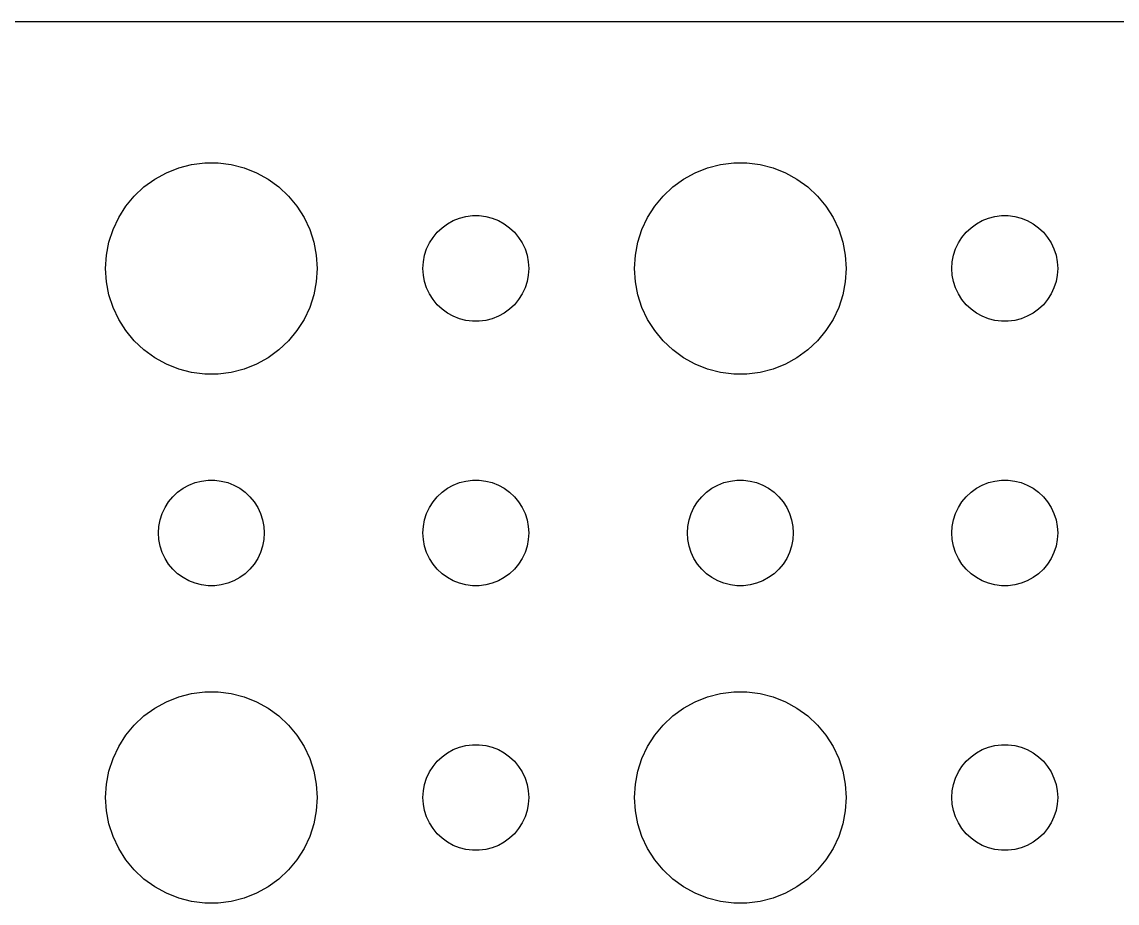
# Model space of a CAD drawing. Header units: metres. Extents: x -134 to 134, y 518 to 1078.
# Drawn here: x -102.87 to -71.81, y 825.01 to 849.99 of the extents above; entities that cross this region are included whole.
import ezdxf

# ---------------------------------------------------------------- set-up
doc = ezdxf.new("R2010")
doc.units = ezdxf.units.M

msp = doc.modelspace()

# ---------------------------------------------------------------- linework, layer by layer
for p, q in [((129.814, 849.99), (-129.814, 849.99)), ((-99.1075, 845.533), (-98.7773, 845.714)), ((-98.7773, 845.714), (-98.427, 845.853)), ((-98.427, 845.853), (-98.0621, 845.947)), ((-98.0621, 845.947), (-97.6884, 845.994)), ((-97.6884, 845.994), (-97.3116, 845.994)), ((-97.3116, 845.994), (-96.9379, 845.947)), ((-96.9379, 845.947), (-96.573, 845.853)), ((-96.573, 845.853), (-96.2227, 845.714)), ((-96.2227, 845.714), (-95.8925, 845.533)), ((-84.1075, 845.533), (-83.7773, 845.714)), ((-83.7773, 845.714), (-83.427, 845.853)), ((-83.427, 845.853), (-83.0621, 845.947)), ((-83.0621, 845.947), (-82.6884, 845.994)), ((-82.6884, 845.994), (-82.3116, 845.994)), ((-82.3116, 845.994), (-81.9379, 845.947)), ((-81.9379, 845.947), (-81.573, 845.853)), ((-81.573, 845.853), (-81.2227, 845.714)), ((-81.2227, 845.714), (-80.8925, 845.533)), ((-99.4123, 845.312), (-99.1075, 845.533)), ((-95.8925, 845.533), (-95.5877, 845.312)), ((-84.4123, 845.312), (-84.1075, 845.533)), ((-80.8925, 845.533), (-80.5877, 845.312)), ((-99.6869, 845.054), (-99.4123, 845.312)), ((-95.5877, 845.312), (-95.3131, 845.054)), ((-84.6869, 845.054), (-84.4123, 845.312)), ((-80.5877, 845.312), (-80.3131, 845.054)), ((-99.927, 844.763), (-99.6869, 845.054)), ((-95.3131, 845.054), (-95.073, 844.763)), ((-84.927, 844.763), (-84.6869, 845.054)), ((-80.3131, 845.054), (-80.073, 844.763)), ((-100.129, 844.445), (-99.927, 844.763)), ((-95.073, 844.763), (-94.8711, 844.445)), ((-90.4635, 844.427), (-90.2811, 844.473)), ((-90.2811, 844.473), (-90.0942, 844.497)), ((-90.0942, 844.497), (-89.9058, 844.497)), ((-89.9058, 844.497), (-89.7189, 844.473)), ((-89.7189, 844.473), (-89.5365, 844.427)), ((-85.1289, 844.445), (-84.927, 844.763)), ((-80.073, 844.763), (-79.8711, 844.445)), ((-75.4635, 844.427), (-75.2811, 844.473)), ((-75.2811, 844.473), (-75.0942, 844.497)), ((-75.0942, 844.497), (-74.9058, 844.497)), ((-74.9058, 844.497), (-74.7189, 844.473)), ((-74.7189, 844.473), (-74.5365, 844.427)), ((-100.289, 844.104), (-100.129, 844.445)), ((-94.8711, 844.445), (-94.7107, 844.104)), ((-90.9561, 844.156), (-90.8037, 844.266)), ((-90.8037, 844.266), (-90.6387, 844.357)), ((-90.6387, 844.357), (-90.4635, 844.427)), ((-89.5365, 844.427), (-89.3613, 844.357)), ((-89.3613, 844.357), (-89.1963, 844.266)), ((-89.1963, 844.266), (-89.0439, 844.156)), ((-85.2893, 844.104), (-85.1289, 844.445)), ((-79.8711, 844.445), (-79.7107, 844.104)), ((-75.9561, 844.156), (-75.8037, 844.266)), ((-75.8037, 844.266), (-75.6387, 844.357)), ((-75.6387, 844.357), (-75.4635, 844.427)), ((-74.5365, 844.427), (-74.3613, 844.357)), ((-74.3613, 844.357), (-74.1963, 844.266)), ((-74.1963, 844.266), (-74.0439, 844.156)), ((-100.406, 843.746), (-100.289, 844.104)), ((-94.7107, 844.104), (-94.5943, 843.746)), ((-91.3145, 843.723), (-91.2135, 843.882)), ((-91.2135, 843.882), (-91.0934, 844.027)), ((-91.0934, 844.027), (-90.9561, 844.156)), ((-89.0439, 844.156), (-88.9065, 844.027)), ((-88.9065, 844.027), (-88.7865, 843.882)), ((-88.7865, 843.882), (-88.6855, 843.723)), ((-85.4057, 843.746), (-85.2893, 844.104)), ((-79.7107, 844.104), (-79.5943, 843.746)), ((-76.3145, 843.723), (-76.2135, 843.882)), ((-76.2135, 843.882), (-76.0934, 844.027)), ((-76.0934, 844.027), (-75.9561, 844.156)), ((-74.0439, 844.156), (-73.9065, 844.027)), ((-73.9065, 844.027), (-73.7865, 843.882)), ((-73.7865, 843.882), (-73.6855, 843.723)), ((-100.476, 843.376), (-100.406, 843.746)), ((-94.5943, 843.746), (-94.5237, 843.376)), ((-91.4529, 843.373), (-91.3947, 843.552)), ((-91.3947, 843.552), (-91.3145, 843.723)), ((-88.6855, 843.723), (-88.6053, 843.552)), ((-88.6053, 843.552), (-88.5471, 843.373)), ((-85.4763, 843.376), (-85.4057, 843.746)), ((-79.5943, 843.746), (-79.5237, 843.376)), ((-76.4529, 843.373), (-76.3947, 843.552)), ((-76.3947, 843.552), (-76.3145, 843.723)), ((-73.6855, 843.723), (-73.6053, 843.552)), ((-73.6053, 843.552), (-73.5471, 843.373)), ((-100.5, 843), (-100.476, 843.376)), ((-94.5237, 843.376), (-94.5, 843)), ((-91.4882, 843.188), (-91.4529, 843.373)), ((-88.5471, 843.373), (-88.5118, 843.188)), ((-85.5, 843), (-85.4763, 843.376)), ((-79.5237, 843.376), (-79.5, 843)), ((-76.4882, 843.188), (-76.4529, 843.373)), ((-73.5471, 843.373), (-73.5118, 843.188)), ((-100.476, 842.624), (-100.5, 843)), ((-94.5, 843), (-94.5237, 842.624)), ((-91.5, 843), (-91.4882, 843.188)), ((-91.4882, 842.812), (-91.5, 843)), ((-88.5118, 843.188), (-88.5, 843)), ((-88.5, 843), (-88.5118, 842.812)), ((-85.4763, 842.624), (-85.5, 843)), ((-79.5, 843), (-79.5237, 842.624)), ((-76.5, 843), (-76.4882, 843.188)), ((-76.4882, 842.812), (-76.5, 843)), ((-73.5118, 843.188), (-73.5, 843)), ((-73.5, 843), (-73.5118, 842.812)), ((-100.406, 842.254), (-100.476, 842.624)), ((-94.5237, 842.624), (-94.5943, 842.254)), ((-91.4529, 842.627), (-91.4882, 842.812)), ((-91.3947, 842.448), (-91.4529, 842.627)), ((-88.5471, 842.627), (-88.6053, 842.448)), ((-88.5118, 842.812), (-88.5471, 842.627)), ((-85.4057, 842.254), (-85.4763, 842.624)), ((-79.5237, 842.624), (-79.5943, 842.254)), ((-76.4529, 842.627), (-76.4882, 842.812)), ((-76.3947, 842.448), (-76.4529, 842.627)), ((-73.5471, 842.627), (-73.6053, 842.448)), ((-73.5118, 842.812), (-73.5471, 842.627)), ((-91.3145, 842.277), (-91.3947, 842.448)), ((-88.6053, 842.448), (-88.6855, 842.277)), ((-76.3145, 842.277), (-76.3947, 842.448)), ((-73.6053, 842.448), (-73.6855, 842.277)), ((-100.289, 841.896), (-100.406, 842.254)), ((-94.5943, 842.254), (-94.7107, 841.896)), ((-91.2135, 842.118), (-91.3145, 842.277)), ((-91.0934, 841.973), (-91.2135, 842.118)), ((-88.7865, 842.118), (-88.9065, 841.973)), ((-88.6855, 842.277), (-88.7865, 842.118)), ((-85.2893, 841.896), (-85.4057, 842.254)), ((-79.5943, 842.254), (-79.7107, 841.896)), ((-76.2135, 842.118), (-76.3145, 842.277)), ((-76.0934, 841.973), (-76.2135, 842.118)), ((-73.7865, 842.118), (-73.9065, 841.973)), ((-73.6855, 842.277), (-73.7865, 842.118)), ((-100.129, 841.555), (-100.289, 841.896)), ((-94.7107, 841.896), (-94.8711, 841.555)), ((-90.9561, 841.844), (-91.0934, 841.973)), ((-90.8037, 841.734), (-90.9561, 841.844)), ((-90.6387, 841.643), (-90.8037, 841.734)), ((-89.1963, 841.734), (-89.3613, 841.643)), ((-89.0439, 841.844), (-89.1963, 841.734)), ((-88.9065, 841.973), (-89.0439, 841.844)), ((-85.1289, 841.555), (-85.2893, 841.896)), ((-79.7107, 841.896), (-79.8711, 841.555)), ((-75.9561, 841.844), (-76.0934, 841.973)), ((-75.8037, 841.734), (-75.9561, 841.844)), ((-75.6387, 841.643), (-75.8037, 841.734)), ((-74.1963, 841.734), (-74.3613, 841.643)), ((-74.0439, 841.844), (-74.1963, 841.734)), ((-73.9065, 841.973), (-74.0439, 841.844)), ((-99.927, 841.237), (-100.129, 841.555)), ((-94.8711, 841.555), (-95.073, 841.237)), ((-90.4635, 841.573), (-90.6387, 841.643)), ((-90.2811, 841.527), (-90.4635, 841.573)), ((-90.0942, 841.503), (-90.2811, 841.527)), ((-89.9058, 841.503), (-90.0942, 841.503)), ((-89.7189, 841.527), (-89.9058, 841.503)), ((-89.5365, 841.573), (-89.7189, 841.527)), ((-89.3613, 841.643), (-89.5365, 841.573)), ((-84.927, 841.237), (-85.1289, 841.555)), ((-79.8711, 841.555), (-80.073, 841.237)), ((-75.4635, 841.573), (-75.6387, 841.643)), ((-75.2811, 841.527), (-75.4635, 841.573)), ((-75.0942, 841.503), (-75.2811, 841.527)), ((-74.9058, 841.503), (-75.0942, 841.503)), ((-74.7189, 841.527), (-74.9058, 841.503)), ((-74.5365, 841.573), (-74.7189, 841.527)), ((-74.3613, 841.643), (-74.5365, 841.573)), ((-99.6869, 840.946), (-99.927, 841.237)), ((-95.073, 841.237), (-95.3131, 840.946)), ((-84.6869, 840.946), (-84.927, 841.237)), ((-80.073, 841.237), (-80.3131, 840.946)), ((-99.4123, 840.688), (-99.6869, 840.946)), ((-95.3131, 840.946), (-95.5877, 840.688)), ((-84.4123, 840.688), (-84.6869, 840.946)), ((-80.3131, 840.946), (-80.5877, 840.688)), ((-99.1075, 840.467), (-99.4123, 840.688)), ((-98.7773, 840.286), (-99.1075, 840.467)), ((-95.8925, 840.467), (-96.2227, 840.286)), ((-95.5877, 840.688), (-95.8925, 840.467)), ((-84.1075, 840.467), (-84.4123, 840.688)), ((-83.7773, 840.286), (-84.1075, 840.467)), ((-80.8925, 840.467), (-81.2227, 840.286)), ((-80.5877, 840.688), (-80.8925, 840.467)), ((-98.427, 840.147), (-98.7773, 840.286)), ((-98.0621, 840.053), (-98.427, 840.147)), ((-96.573, 840.147), (-96.9379, 840.053)), ((-96.2227, 840.286), (-96.573, 840.147)), ((-83.427, 840.147), (-83.7773, 840.286)), ((-83.0621, 840.053), (-83.427, 840.147)), ((-81.573, 840.147), (-81.9379, 840.053)), ((-81.2227, 840.286), (-81.573, 840.147)), ((-97.6884, 840.006), (-98.0621, 840.053)), ((-97.3116, 840.006), (-97.6884, 840.006)), ((-96.9379, 840.053), (-97.3116, 840.006)), ((-82.6884, 840.006), (-83.0621, 840.053)), ((-82.3116, 840.006), (-82.6884, 840.006)), ((-81.9379, 840.053), (-82.3116, 840.006)), ((-98.4561, 836.656), (-98.3037, 836.766)), ((-98.3037, 836.766), (-98.1387, 836.857)), ((-98.1387, 836.857), (-97.9635, 836.927)), ((-97.9635, 836.927), (-97.7811, 836.973)), ((-97.7811, 836.973), (-97.5942, 836.997)), ((-97.5942, 836.997), (-97.4058, 836.997)), ((-97.4058, 836.997), (-97.2189, 836.973)), ((-97.2189, 836.973), (-97.0365, 836.927)), ((-97.0365, 836.927), (-96.8613, 836.857)), ((-96.8613, 836.857), (-96.6963, 836.766)), ((-96.6963, 836.766), (-96.5439, 836.656)), ((-90.9561, 836.656), (-90.8037, 836.766)), ((-90.8037, 836.766), (-90.6387, 836.857)), ((-90.6387, 836.857), (-90.4635, 836.927)), ((-90.4635, 836.927), (-90.2811, 836.973)), ((-90.2811, 836.973), (-90.0942, 836.997)), ((-90.0942, 836.997), (-89.9058, 836.997)), ((-89.9058, 836.997), (-89.7189, 836.973)), ((-89.7189, 836.973), (-89.5365, 836.927)), ((-89.5365, 836.927), (-89.3613, 836.857)), ((-89.3613, 836.857), (-89.1963, 836.766)), ((-89.1963, 836.766), (-89.0439, 836.656)), ((-83.4561, 836.656), (-83.3037, 836.766)), ((-83.3037, 836.766), (-83.1387, 836.857)), ((-83.1387, 836.857), (-82.9635, 836.927)), ((-82.9635, 836.927), (-82.7811, 836.973)), ((-82.7811, 836.973), (-82.5942, 836.997)), ((-82.5942, 836.997), (-82.4058, 836.997)), ((-82.4058, 836.997), (-82.2189, 836.973)), ((-82.2189, 836.973), (-82.0365, 836.927)), ((-82.0365, 836.927), (-81.8613, 836.857)), ((-81.8613, 836.857), (-81.6963, 836.766)), ((-81.6963, 836.766), (-81.5439, 836.656)), ((-75.9561, 836.656), (-75.8037, 836.766)), ((-75.8037, 836.766), (-75.6387, 836.857)), ((-75.6387, 836.857), (-75.4635, 836.927)), ((-75.4635, 836.927), (-75.2811, 836.973)), ((-75.2811, 836.973), (-75.0942, 836.997)), ((-75.0942, 836.997), (-74.9058, 836.997)), ((-74.9058, 836.997), (-74.7189, 836.973)), ((-74.7189, 836.973), (-74.5365, 836.927)), ((-74.5365, 836.927), (-74.3613, 836.857)), ((-74.3613, 836.857), (-74.1963, 836.766)), ((-74.1963, 836.766), (-74.0439, 836.656)), ((-98.7135, 836.382), (-98.5934, 836.527)), ((-98.5934, 836.527), (-98.4561, 836.656)), ((-96.5439, 836.656), (-96.4065, 836.527)), ((-96.4065, 836.527), (-96.2865, 836.382)), ((-91.2135, 836.382), (-91.0934, 836.527)), ((-91.0934, 836.527), (-90.9561, 836.656)), ((-89.0439, 836.656), (-88.9065, 836.527)), ((-88.9065, 836.527), (-88.7865, 836.382)), ((-83.7135, 836.382), (-83.5934, 836.527)), ((-83.5934, 836.527), (-83.4561, 836.656)), ((-81.5439, 836.656), (-81.4065, 836.527)), ((-81.4065, 836.527), (-81.2865, 836.382)), ((-76.2135, 836.382), (-76.0934, 836.527)), ((-76.0934, 836.527), (-75.9561, 836.656)), ((-74.0439, 836.656), (-73.9065, 836.527)), ((-73.9065, 836.527), (-73.7865, 836.382)), ((-98.8947, 836.052), (-98.8145, 836.223)), ((-98.8145, 836.223), (-98.7135, 836.382)), ((-96.2865, 836.382), (-96.1855, 836.223)), ((-96.1855, 836.223), (-96.1053, 836.052)), ((-91.3947, 836.052), (-91.3145, 836.223)), ((-91.3145, 836.223), (-91.2135, 836.382)), ((-88.7865, 836.382), (-88.6855, 836.223)), ((-88.6855, 836.223), (-88.6053, 836.052)), ((-83.8947, 836.052), (-83.8145, 836.223)), ((-83.8145, 836.223), (-83.7135, 836.382)), ((-81.2865, 836.382), (-81.1855, 836.223)), ((-81.1855, 836.223), (-81.1053, 836.052)), ((-76.3947, 836.052), (-76.3145, 836.223)), ((-76.3145, 836.223), (-76.2135, 836.382)), ((-73.7865, 836.382), (-73.6855, 836.223)), ((-73.6855, 836.223), (-73.6053, 836.052)), ((-98.9882, 835.688), (-98.9529, 835.873)), ((-98.9529, 835.873), (-98.8947, 836.052)), ((-96.1053, 836.052), (-96.0471, 835.873)), ((-96.0471, 835.873), (-96.0118, 835.688)), ((-91.4882, 835.688), (-91.4529, 835.873)), ((-91.4529, 835.873), (-91.3947, 836.052)), ((-88.6053, 836.052), (-88.5471, 835.873)), ((-88.5471, 835.873), (-88.5118, 835.688)), ((-83.9882, 835.688), (-83.9529, 835.873)), ((-83.9529, 835.873), (-83.8947, 836.052)), ((-81.1053, 836.052), (-81.0471, 835.873)), ((-81.0471, 835.873), (-81.0118, 835.688)), ((-76.4882, 835.688), (-76.4529, 835.873)), ((-76.4529, 835.873), (-76.3947, 836.052)), ((-73.6053, 836.052), (-73.5471, 835.873)), ((-73.5471, 835.873), (-73.5118, 835.688)), ((-99, 835.5), (-98.9882, 835.688)), ((-98.9882, 835.312), (-99, 835.5)), ((-96.0118, 835.688), (-96, 835.5)), ((-96, 835.5), (-96.0118, 835.312)), ((-91.5, 835.5), (-91.4882, 835.688)), ((-91.4882, 835.312), (-91.5, 835.5)), ((-88.5118, 835.688), (-88.5, 835.5)), ((-88.5, 835.5), (-88.5118, 835.312)), ((-84, 835.5), (-83.9882, 835.688)), ((-83.9882, 835.312), (-84, 835.5)), ((-81.0118, 835.688), (-81, 835.5)), ((-81, 835.5), (-81.0118, 835.312)), ((-76.5, 835.5), (-76.4882, 835.688)), ((-76.4882, 835.312), (-76.5, 835.5)), ((-73.5118, 835.688), (-73.5, 835.5)), ((-73.5, 835.5), (-73.5118, 835.312)), ((-98.9529, 835.127), (-98.9882, 835.312)), ((-96.0118, 835.312), (-96.0471, 835.127)), ((-91.4529, 835.127), (-91.4882, 835.312)), ((-88.5118, 835.312), (-88.5471, 835.127)), ((-83.9529, 835.127), (-83.9882, 835.312)), ((-81.0118, 835.312), (-81.0471, 835.127)), ((-76.4529, 835.127), (-76.4882, 835.312)), ((-73.5118, 835.312), (-73.5471, 835.127)), ((-98.8947, 834.948), (-98.9529, 835.127)), ((-98.8145, 834.777), (-98.8947, 834.948)), ((-96.1053, 834.948), (-96.1855, 834.777)), ((-96.0471, 835.127), (-96.1053, 834.948)), ((-91.3947, 834.948), (-91.4529, 835.127)), ((-91.3145, 834.777), (-91.3947, 834.948)), ((-88.6053, 834.948), (-88.6855, 834.777)), ((-88.5471, 835.127), (-88.6053, 834.948)), ((-83.8947, 834.948), (-83.9529, 835.127)), ((-83.8145, 834.777), (-83.8947, 834.948)), ((-81.1053, 834.948), (-81.1855, 834.777)), ((-81.0471, 835.127), (-81.1053, 834.948)), ((-76.3947, 834.948), (-76.4529, 835.127)), ((-76.3145, 834.777), (-76.3947, 834.948)), ((-73.6053, 834.948), (-73.6855, 834.777)), ((-73.5471, 835.127), (-73.6053, 834.948)), ((-98.7135, 834.618), (-98.8145, 834.777)), ((-98.5934, 834.473), (-98.7135, 834.618)), ((-96.2865, 834.618), (-96.4065, 834.473)), ((-96.1855, 834.777), (-96.2865, 834.618)), ((-91.2135, 834.618), (-91.3145, 834.777)), ((-91.0934, 834.473), (-91.2135, 834.618)), ((-88.7865, 834.618), (-88.9065, 834.473)), ((-88.6855, 834.777), (-88.7865, 834.618)), ((-83.7135, 834.618), (-83.8145, 834.777)), ((-83.5934, 834.473), (-83.7135, 834.618)), ((-81.2865, 834.618), (-81.4065, 834.473)), ((-81.1855, 834.777), (-81.2865, 834.618)), ((-76.2135, 834.618), (-76.3145, 834.777)), ((-76.0934, 834.473), (-76.2135, 834.618)), ((-73.7865, 834.618), (-73.9065, 834.473)), ((-73.6855, 834.777), (-73.7865, 834.618)), ((-98.4561, 834.344), (-98.5934, 834.473)), ((-98.3037, 834.234), (-98.4561, 834.344)), ((-98.1387, 834.143), (-98.3037, 834.234)), ((-96.6963, 834.234), (-96.8613, 834.143)), ((-96.5439, 834.344), (-96.6963, 834.234)), ((-96.4065, 834.473), (-96.5439, 834.344)), ((-90.9561, 834.344), (-91.0934, 834.473)), ((-90.8037, 834.234), (-90.9561, 834.344)), ((-90.6387, 834.143), (-90.8037, 834.234)), ((-89.1963, 834.234), (-89.3613, 834.143)), ((-89.0439, 834.344), (-89.1963, 834.234)), ((-88.9065, 834.473), (-89.0439, 834.344)), ((-83.4561, 834.344), (-83.5934, 834.473)), ((-83.3037, 834.234), (-83.4561, 834.344)), ((-83.1387, 834.143), (-83.3037, 834.234)), ((-81.6963, 834.234), (-81.8613, 834.143)), ((-81.5439, 834.344), (-81.6963, 834.234)), ((-81.4065, 834.473), (-81.5439, 834.344)), ((-75.9561, 834.344), (-76.0934, 834.473)), ((-75.8037, 834.234), (-75.9561, 834.344)), ((-75.6387, 834.143), (-75.8037, 834.234)), ((-74.1963, 834.234), (-74.3613, 834.143)), ((-74.0439, 834.344), (-74.1963, 834.234)), ((-73.9065, 834.473), (-74.0439, 834.344)), ((-97.9635, 834.073), (-98.1387, 834.143)), ((-97.7811, 834.027), (-97.9635, 834.073)), ((-97.5942, 834.003), (-97.7811, 834.027)), ((-97.4058, 834.003), (-97.5942, 834.003)), ((-97.2189, 834.027), (-97.4058, 834.003)), ((-97.0365, 834.073), (-97.2189, 834.027)), ((-96.8613, 834.143), (-97.0365, 834.073)), ((-90.4635, 834.073), (-90.6387, 834.143)), ((-90.2811, 834.027), (-90.4635, 834.073)), ((-90.0942, 834.003), (-90.2811, 834.027)), ((-89.9058, 834.003), (-90.0942, 834.003)), ((-89.7189, 834.027), (-89.9058, 834.003)), ((-89.5365, 834.073), (-89.7189, 834.027)), ((-89.3613, 834.143), (-89.5365, 834.073)), ((-82.9635, 834.073), (-83.1387, 834.143)), ((-82.7811, 834.027), (-82.9635, 834.073)), ((-82.5942, 834.003), (-82.7811, 834.027)), ((-82.4058, 834.003), (-82.5942, 834.003)), ((-82.2189, 834.027), (-82.4058, 834.003)), ((-82.0365, 834.073), (-82.2189, 834.027)), ((-81.8613, 834.143), (-82.0365, 834.073)), ((-75.4635, 834.073), (-75.6387, 834.143)), ((-75.2811, 834.027), (-75.4635, 834.073)), ((-75.0942, 834.003), (-75.2811, 834.027)), ((-74.9058, 834.003), (-75.0942, 834.003)), ((-74.7189, 834.027), (-74.9058, 834.003)), ((-74.5365, 834.073), (-74.7189, 834.027)), ((-74.3613, 834.143), (-74.5365, 834.073)), ((-98.7773, 830.714), (-98.427, 830.853)), ((-98.427, 830.853), (-98.0621, 830.947)), ((-98.0621, 830.947), (-97.6884, 830.994)), ((-97.6884, 830.994), (-97.3116, 830.994)), ((-97.3116, 830.994), (-96.9379, 830.947)), ((-96.9379, 830.947), (-96.573, 830.853)), ((-96.573, 830.853), (-96.2227, 830.714)), ((-83.7773, 830.714), (-83.427, 830.853)), ((-83.427, 830.853), (-83.0621, 830.947)), ((-83.0621, 830.947), (-82.6884, 830.994)), ((-82.6884, 830.994), (-82.3116, 830.994)), ((-82.3116, 830.994), (-81.9379, 830.947)), ((-81.9379, 830.947), (-81.573, 830.853)), ((-81.573, 830.853), (-81.2227, 830.714)), ((-99.4123, 830.312), (-99.1075, 830.533)), ((-99.1075, 830.533), (-98.7773, 830.714)), ((-96.2227, 830.714), (-95.8925, 830.533)), ((-95.8925, 830.533), (-95.5877, 830.312)), ((-84.4123, 830.312), (-84.1075, 830.533)), ((-84.1075, 830.533), (-83.7773, 830.714)), ((-81.2227, 830.714), (-80.8925, 830.533)), ((-80.8925, 830.533), (-80.5877, 830.312)), ((-99.6869, 830.054), (-99.4123, 830.312)), ((-95.5877, 830.312), (-95.3131, 830.054)), ((-84.6869, 830.054), (-84.4123, 830.312)), ((-80.5877, 830.312), (-80.3131, 830.054)), ((-99.927, 829.763), (-99.6869, 830.054)), ((-95.3131, 830.054), (-95.073, 829.763)), ((-84.927, 829.763), (-84.6869, 830.054)), ((-80.3131, 830.054), (-80.073, 829.763)), ((-100.129, 829.445), (-99.927, 829.763)), ((-95.073, 829.763), (-94.8711, 829.445)), ((-85.1289, 829.445), (-84.927, 829.763)), ((-80.073, 829.763), (-79.8711, 829.445)), ((-100.289, 829.104), (-100.129, 829.445)), ((-94.8711, 829.445), (-94.7107, 829.104)), ((-90.9561, 829.156), (-90.8037, 829.266)), ((-90.8037, 829.266), (-90.6387, 829.357)), ((-90.6387, 829.357), (-90.4635, 829.427)), ((-90.4635, 829.427), (-90.2811, 829.473)), ((-90.2811, 829.473), (-90.0942, 829.497)), ((-90.0942, 829.497), (-89.9058, 829.497)), ((-89.9058, 829.497), (-89.7189, 829.473)), ((-89.7189, 829.473), (-89.5365, 829.427)), ((-89.5365, 829.427), (-89.3613, 829.357)), ((-89.3613, 829.357), (-89.1963, 829.266)), ((-89.1963, 829.266), (-89.0439, 829.156)), ((-85.2893, 829.104), (-85.1289, 829.445)), ((-79.8711, 829.445), (-79.7107, 829.104)), ((-75.9561, 829.156), (-75.8037, 829.266)), ((-75.8037, 829.266), (-75.6387, 829.357)), ((-75.6387, 829.357), (-75.4635, 829.427)), ((-75.4635, 829.427), (-75.2811, 829.473)), ((-75.2811, 829.473), (-75.0942, 829.497)), ((-75.0942, 829.497), (-74.9058, 829.497)), ((-74.9058, 829.497), (-74.7189, 829.473)), ((-74.7189, 829.473), (-74.5365, 829.427)), ((-74.5365, 829.427), (-74.3613, 829.357)), ((-74.3613, 829.357), (-74.1963, 829.266)), ((-74.1963, 829.266), (-74.0439, 829.156)), ((-100.406, 828.746), (-100.289, 829.104)), ((-94.7107, 829.104), (-94.5943, 828.746)), ((-91.2135, 828.882), (-91.0934, 829.027)), ((-91.0934, 829.027), (-90.9561, 829.156)), ((-89.0439, 829.156), (-88.9065, 829.027)), ((-88.9065, 829.027), (-88.7865, 828.882)), ((-85.4057, 828.746), (-85.2893, 829.104)), ((-79.7107, 829.104), (-79.5943, 828.746)), ((-76.2135, 828.882), (-76.0934, 829.027)), ((-76.0934, 829.027), (-75.9561, 829.156)), ((-74.0439, 829.156), (-73.9065, 829.027)), ((-73.9065, 829.027), (-73.7865, 828.882)), ((-100.476, 828.376), (-100.406, 828.746)), ((-94.5943, 828.746), (-94.5237, 828.376)), ((-91.3947, 828.552), (-91.3145, 828.723)), ((-91.3145, 828.723), (-91.2135, 828.882)), ((-88.7865, 828.882), (-88.6855, 828.723)), ((-88.6855, 828.723), (-88.6053, 828.552)), ((-85.4763, 828.376), (-85.4057, 828.746)), ((-79.5943, 828.746), (-79.5237, 828.376)), ((-76.3947, 828.552), (-76.3145, 828.723)), ((-76.3145, 828.723), (-76.2135, 828.882)), ((-73.7865, 828.882), (-73.6855, 828.723)), ((-73.6855, 828.723), (-73.6053, 828.552)), ((-100.5, 828), (-100.476, 828.376)), ((-94.5237, 828.376), (-94.5, 828)), ((-91.4882, 828.188), (-91.4529, 828.373)), ((-91.4529, 828.373), (-91.3947, 828.552)), ((-88.6053, 828.552), (-88.5471, 828.373)), ((-88.5471, 828.373), (-88.5118, 828.188)), ((-85.5, 828), (-85.4763, 828.376)), ((-79.5237, 828.376), (-79.5, 828)), ((-76.4882, 828.188), (-76.4529, 828.373)), ((-76.4529, 828.373), (-76.3947, 828.552)), ((-73.6053, 828.552), (-73.5471, 828.373)), ((-73.5471, 828.373), (-73.5118, 828.188)), ((-91.5, 828), (-91.4882, 828.188)), ((-88.5118, 828.188), (-88.5, 828)), ((-76.5, 828), (-76.4882, 828.188)), ((-73.5118, 828.188), (-73.5, 828)), ((-100.476, 827.624), (-100.5, 828)), ((-94.5, 828), (-94.5237, 827.624)), ((-91.4882, 827.812), (-91.5, 828)), ((-91.4529, 827.627), (-91.4882, 827.812)), ((-88.5118, 827.812), (-88.5471, 827.627)), ((-88.5, 828), (-88.5118, 827.812)), ((-85.4763, 827.624), (-85.5, 828)), ((-79.5, 828), (-79.5237, 827.624)), ((-76.4882, 827.812), (-76.5, 828)), ((-76.4529, 827.627), (-76.4882, 827.812)), ((-73.5118, 827.812), (-73.5471, 827.627)), ((-73.5, 828), (-73.5118, 827.812)), ((-100.406, 827.254), (-100.476, 827.624)), ((-94.5237, 827.624), (-94.5943, 827.254)), ((-91.3947, 827.448), (-91.4529, 827.627)), ((-91.3145, 827.277), (-91.3947, 827.448)), ((-88.6053, 827.448), (-88.6855, 827.277)), ((-88.5471, 827.627), (-88.6053, 827.448)), ((-85.4057, 827.254), (-85.4763, 827.624)), ((-79.5237, 827.624), (-79.5943, 827.254)), ((-76.3947, 827.448), (-76.4529, 827.627)), ((-76.3145, 827.277), (-76.3947, 827.448)), ((-73.6053, 827.448), (-73.6855, 827.277)), ((-73.5471, 827.627), (-73.6053, 827.448)), ((-100.289, 826.896), (-100.406, 827.254)), ((-94.5943, 827.254), (-94.7107, 826.896)), ((-91.2135, 827.118), (-91.3145, 827.277)), ((-91.0934, 826.973), (-91.2135, 827.118)), ((-88.7865, 827.118), (-88.9065, 826.973)), ((-88.6855, 827.277), (-88.7865, 827.118)), ((-85.2893, 826.896), (-85.4057, 827.254)), ((-79.5943, 827.254), (-79.7107, 826.896)), ((-76.2135, 827.118), (-76.3145, 827.277)), ((-76.0934, 826.973), (-76.2135, 827.118)), ((-73.7865, 827.118), (-73.9065, 826.973)), ((-73.6855, 827.277), (-73.7865, 827.118)), ((-100.129, 826.555), (-100.289, 826.896)), ((-94.7107, 826.896), (-94.8711, 826.555)), ((-90.9561, 826.844), (-91.0934, 826.973)), ((-90.8037, 826.734), (-90.9561, 826.844)), ((-89.0439, 826.844), (-89.1963, 826.734)), ((-88.9065, 826.973), (-89.0439, 826.844)), ((-85.1289, 826.555), (-85.2893, 826.896)), ((-79.7107, 826.896), (-79.8711, 826.555)), ((-75.9561, 826.844), (-76.0934, 826.973)), ((-75.8037, 826.734), (-75.9561, 826.844)), ((-74.0439, 826.844), (-74.1963, 826.734)), ((-73.9065, 826.973), (-74.0439, 826.844)), ((-99.927, 826.237), (-100.129, 826.555)), ((-94.8711, 826.555), (-95.073, 826.237)), ((-90.6387, 826.643), (-90.8037, 826.734)), ((-90.4635, 826.573), (-90.6387, 826.643)), ((-90.2811, 826.527), (-90.4635, 826.573)), ((-90.0942, 826.503), (-90.2811, 826.527)), ((-89.9058, 826.503), (-90.0942, 826.503)), ((-89.7189, 826.527), (-89.9058, 826.503)), ((-89.5365, 826.573), (-89.7189, 826.527)), ((-89.3613, 826.643), (-89.5365, 826.573)), ((-89.1963, 826.734), (-89.3613, 826.643)), ((-84.927, 826.237), (-85.1289, 826.555)), ((-79.8711, 826.555), (-80.073, 826.237)), ((-75.6387, 826.643), (-75.8037, 826.734)), ((-75.4635, 826.573), (-75.6387, 826.643)), ((-75.2811, 826.527), (-75.4635, 826.573)), ((-75.0942, 826.503), (-75.2811, 826.527)), ((-74.9058, 826.503), (-75.0942, 826.503)), ((-74.7189, 826.527), (-74.9058, 826.503)), ((-74.5365, 826.573), (-74.7189, 826.527)), ((-74.3613, 826.643), (-74.5365, 826.573)), ((-74.1963, 826.734), (-74.3613, 826.643)), ((-99.6869, 825.946), (-99.927, 826.237)), ((-95.073, 826.237), (-95.3131, 825.946)), ((-84.6869, 825.946), (-84.927, 826.237)), ((-80.073, 826.237), (-80.3131, 825.946)), ((-99.4123, 825.688), (-99.6869, 825.946)), ((-95.3131, 825.946), (-95.5877, 825.688)), ((-84.4123, 825.688), (-84.6869, 825.946)), ((-80.3131, 825.946), (-80.5877, 825.688)), ((-99.1075, 825.467), (-99.4123, 825.688)), ((-95.5877, 825.688), (-95.8925, 825.467)), ((-84.1075, 825.467), (-84.4123, 825.688)), ((-80.5877, 825.688), (-80.8925, 825.467)), ((-98.7773, 825.286), (-99.1075, 825.467)), ((-98.427, 825.147), (-98.7773, 825.286)), ((-96.2227, 825.286), (-96.573, 825.147)), ((-95.8925, 825.467), (-96.2227, 825.286)), ((-83.7773, 825.286), (-84.1075, 825.467)), ((-83.427, 825.147), (-83.7773, 825.286)), ((-81.2227, 825.286), (-81.573, 825.147)), ((-80.8925, 825.467), (-81.2227, 825.286)), ((-98.0621, 825.053), (-98.427, 825.147)), ((-97.6884, 825.006), (-98.0621, 825.053)), ((-97.3116, 825.006), (-97.6884, 825.006)), ((-96.9379, 825.053), (-97.3116, 825.006)), ((-96.573, 825.147), (-96.9379, 825.053)), ((-83.0621, 825.053), (-83.427, 825.147)), ((-82.6884, 825.006), (-83.0621, 825.053)), ((-82.3116, 825.006), (-82.6884, 825.006)), ((-81.9379, 825.053), (-82.3116, 825.006)), ((-81.573, 825.147), (-81.9379, 825.053))]:
    msp.add_line(p, q)

doc.saveas('drawing.dxf')
